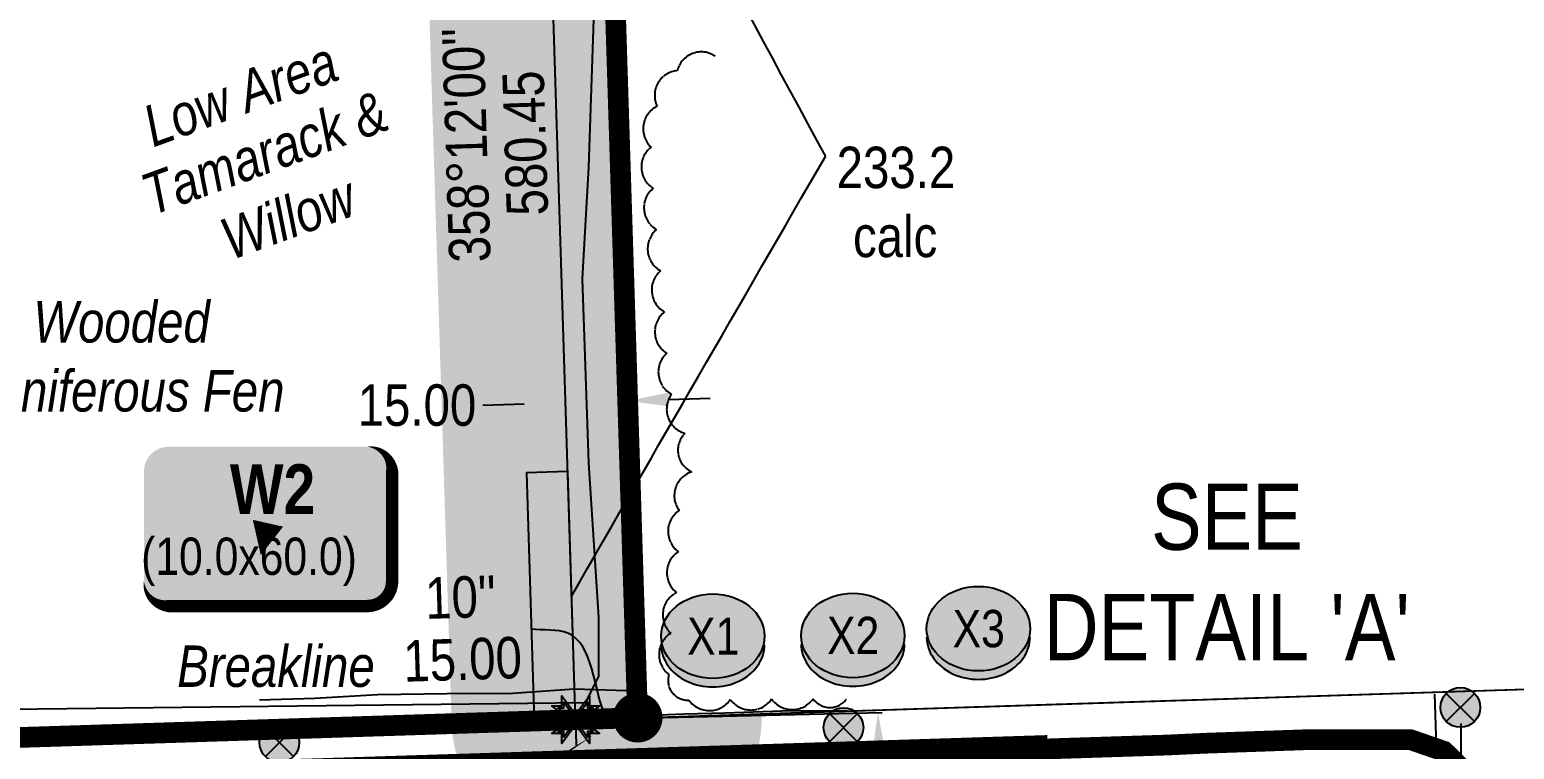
# Model space of a CAD drawing. Extents: x 646539 to 650487, y 5835910 to 5840542.
# Drawn here: x 647865.5 to 648224.2, y 5837705.5 to 5837879.3 of the extents above; entities that cross this region are included whole.
import ezdxf
from ezdxf.enums import TextEntityAlignment as Align

# ---------------------------------------------------------------- set-up
doc = ezdxf.new("R2010")
doc.units = 0
doc.header["$LTSCALE"] = 5
doc.header["$PDSIZE"] = 0.5
for name, pattern in [('0', [1, 1, 0]), ('CENTERLINEX3', [5, 2.5, -1, 0.5, -1]), ('foc-QUARTERLINE', [33, 25, -3, 2, -3]), ('foc-TRAV', [1.875, 1.25, -0.625]), ('POWERLINE5', [7.8, 2.4, -0.6, 0.6, -0.6, 0.6, -0.6, 2.4])]:
    doc.linetypes.add(name, pattern=pattern)
doc.layers.get('Defpoints').update_dxf_attribs({"color": 9})
for name, color, linetype in [('AS-FENCE', 48, 'foc-FENCE'), ('AS-POWER', 104, 'foc-POWER'), ('AS-POWER-EXISTING', 72, 'POWERLINE5'), ('AS-POWER-EXISTING-PP', 72, 'Continuous'), ('AS-POWER-T', 104, 'Continuous'), ('AS-ROADS', 254, 'Continuous'), ('AS-SYMBOL', 7, 'Continuous'), ('DETAIL-T', 7, 'Continuous'), ('L-BD', 7, 'Continuous'), ('L-MON', 1, 'Continuous'), ('L-QSEC', 8, 'foc-QUARTERLINE'), ('L-SEC', 7, 'Continuous'), ('P-BUFFER-H 30m', 51, 'Continuous'), ('P-CROSSINGS', 250, 'Continuous'), ('P-IOP1', 10, 'Continuous'), ('P-IOP1-H', 21, 'Continuous'), ('P-LTO', 14, 'Continuous'), ('P-PROPOSED', 10, 'Continuous'), ('P-PROPOSED-H', 21, 'Continuous'), ('P-TEMP-BLOCKS', 250, 'Continuous'), ('P-TEMP-H', 41, 'Continuous'), ('P-TEMP-NO CUT-T', 143, 'Continuous'), ('P-TEMP_WORKSPACE', 46, 'Continuous'), ('P-TRAV', 4, 'foc-TRAV'), ('P-TXT', 4, 'Continuous'), ('T-BUSH', 110, '0'), ('T-BUSH-T', 110, 'Continuous'), ('T-SLOPE', 48, 'Continuous'), ('WETLAND', 143, 'Continuous'), ('WETLAND-T', 146, 'Continuous')]:
    doc.layers.add(name, color=color, linetype=linetype)
doc.layers.add('AS-TRAPPER BOUNDARY', color=7, linetype='CENTERLINEX3', true_color=0xb85c00, transparency=0.6)
for name, color, linetype, lineweight in [('C-AR-T', 13, 'Continuous', 9), ('T-TEXT', 48, 'Continuous', 18), ('T-TIE-T', 201, 'Continuous', 18)]:
    doc.layers.add(name, color=color, linetype=linetype, lineweight=lineweight)
doc.styles.add('80', font='ARIALN.TTF', dxfattribs={"height": 10})
doc.styles.add('80CG', font='ARIALN.TTF', dxfattribs={"height": 10})
doc.styles.add('80L', font='ARIALN.TTF', dxfattribs={"height": 10})
doc.styles.add('80LS', font='ARIALNI.TTF', dxfattribs={"height": 10})
doc.styles.add('BOLD', font='ARIALNB.TTF')
doc.styles.add('Crossing', font='ARIALN.TTF', dxfattribs={"height": 10})
doc.styles.add('foc-LtypeFont', font='ARIALN.TTF', dxfattribs={"height": 7.35})
doc.linetypes.add('foc-FENCE', pattern='A,10,-1,["X",foc-LtypeFont,S=0.2,R=0,X=-0.625,Y=-0.75],-1.24', length=12.24)
doc.linetypes.add('foc-POWER', pattern='A,6,-1,["P",foc-LtypeFont,S=0.2,R=0,X=-0.625,Y=-0.75],-1.24,4', length=12.24)
doc.linetypes.add('foc-POWER-NOLINE', pattern='A,0,-4,["P",foc-LtypeFont,S=0.2,R=0,X=-0.625,Y=-0.75],-8.24', length=12.24)
doc.dimstyles.new('Compass 5 000', dxfattribs={"dimscale": 5, "dimtxt": 9, "dimasz": 2, "dimexe": 0.2, "dimexo": 0.0625, "dimgap": 0.5, "dimtad": 0, "dimtih": 1, "dimtoh": 1, "dimzin": 0, "dimdsep": 46, "dimtxsty": '80CG', "dimcen": 0.1, "dimse1": 1, "dimse2": 1, "dimclrd": 256, "dimclrt": 256, "dimaunit": 1, "dimadec": 4, "dimazin": 0, "dimtfac": 0.06, "dimtofl": 0, "dimtmove": 0, "dimatfit": 1, "dimfxl": 0.2, "dimtolj": 1, "dimtzin": 0, "dimlwd": -1, "dimarcsym": 0})

# ---------------------------------------------------------------- blocks, each defined once
blk = doc.blocks.new('*D54')
at = {"layer": 'C-AR-T', "transparency": 16777216}
for p, q in [((648197.24, 5837650.22), (648187.24, 5837649.9)), ((648237.34, 5837651.49), (648247.34, 5837651.81))]:
    blk.add_line(p, q, dxfattribs=at)
for points in [[(648237.29, 5837653.16), (648237.4, 5837649.82), (648227.35, 5837651.17)], [(648197.19, 5837651.88), (648197.29, 5837648.55), (648207.23, 5837650.53)]]:
    blk.add_solid(points, dxfattribs=at)
at = {"layer": 'Defpoints', "color": 0, "transparency": 16777216}
for p in [(648207.23, 5837650.53), (648207.38, 5837646.07), (648227.49, 5837646.71)]:
    blk.add_point(p, dxfattribs=at)
at = {"layer": 'C-AR-T', "transparency": 16777216, "insert": (648139.91, 5837649.9), "char_height": 10, "attachment_point": 5, "style": '80CG', "bg_fill": 3, "box_fill_scale": 1.1, "bg_fill_color": 256, "bg_fill_true_color": 13158600, "bg_fill_transparency": 0}
blk.add_mtext('\\A1;Obsidian\\P20.12 A/R\\PROE 4426\\P(To be Cancelled)', dxfattribs=at)
blk = doc.blocks.new('DYN_ANCHOR_STAKED')
at = {"color": 210}
blk.add_line((-1.1, 0), (1.1, 0), dxfattribs=at)
at = {"layer": 'AS-SYMBOL', "color": 210, "flags": 128}
blk.add_lwpolyline([(0, 4.125), (0, 0)], dxfattribs=at)
blk = doc.blocks.new('fdia')
at = {"color": 255, "const_width": 1}
blk.add_lwpolyline([(-0.5, 0, 1), (0.5, 0, 1)], format="xyb", close=True, dxfattribs=at)
blk = doc.blocks.new('Fdiaa')
blk.add_blockref('fdia', (0, 0))
blk = doc.blocks.new('fdib')
at = {"color": 1, "const_width": 1.6}
blk.add_lwpolyline([(-0.4, 0, 1), (0.4, 0, 1)], format="xyb", close=True, dxfattribs=at)
at = {"color": 1}
blk.add_circle((0, 0), 0.8, dxfattribs=at)
blk = doc.blocks.new('Fdibb')
blk.add_blockref('fdib', (0, 0))
blk = doc.blocks.new('fdicc')
for name in ['Fdibb', 'Fdiaa']:
    blk.add_blockref(name, (0, 0))
blk = doc.blocks.new('FDI')
blk.add_blockref('fdicc', (0, 0))
blk = doc.blocks.new('*D57')
at = {"layer": 'Defpoints', "color": 0, "transparency": 16777216}
for p in [(647993.87, 5837824.79), (648008.82, 5837825.26), (647994.99, 5837789.15)]:
    blk.add_point(p, dxfattribs=at)
at = {"layer": 'P-TXT', "transparency": 16777216}
for p, q in [((647985, 5837788.84), (647975, 5837788.52)), ((648019.93, 5837789.93), (648029.93, 5837790.25))]:
    blk.add_line(p, q, dxfattribs=at)
for points in [[(647984.94, 5837790.5), (647985.05, 5837787.17), (647994.99, 5837789.15)], [(648019.88, 5837791.6), (648019.99, 5837788.27), (648009.94, 5837789.62)]]:
    blk.add_solid(points, dxfattribs=at)
at = {"layer": 'P-TXT', "transparency": 16777216, "insert": (647959.06, 5837788.52), "char_height": 10, "attachment_point": 5, "style": '80CG'}
blk.add_mtext('\\A1;15.00', dxfattribs=at)
blk = doc.blocks.new('xing2')
h = blk.add_hatch(color=50)
h.dxf.hatch_style = 1
edge = h.paths.add_edge_path()
edge.add_ellipse((0, 0), major_axis=(-12.5, 0), ratio=0.816297, start_angle=0, end_angle=360)
h = blk.add_hatch(color=250)
h.dxf.hatch_style = 1
edge = h.paths.add_edge_path()
edge.add_ellipse((0, -2.05), major_axis=(-12.5, 0), ratio=0.816297, start_angle=0, end_angle=180)
edge.add_line((12.5, -2.05), (12.5, 0))
edge.add_ellipse((0, 0), major_axis=(-12.5, 0), ratio=0.816297, start_angle=0, end_angle=180, ccw=False)
edge.add_line((-12.5, 0), (-12.5, -2.05))
at = {"color": 250}
blk.add_ellipse((0, 0), major_axis=(-12.5, 0), ratio=0.816297, dxfattribs=at)
blk.add_ellipse((0, -2.05), major_axis=(-12.5, 0), ratio=0.816297, start_param=0, end_param=3.141593, dxfattribs=at)
at = {"color": 250, "style": 'Crossing'}
blk.add_attdef('CROSSING', text='', height=9, dxfattribs=at).set_placement((0.09, 0.02), align=Align.MIDDLE_CENTER)
at = {"color": 250, "style": 'Crossing', "flags": 1}
for tag, p in [('OWNER', (0.09, -12.49)), ('DESCRIPTION', (0.09, -25.77)), ('LOCATION', (0.09, -39.3)), ('DWG_REF', (0.09, -52.84))]:
    blk.add_attdef(tag, text='', height=9, dxfattribs=at).set_placement(p, align=Align.MIDDLE_CENTER)
blk = doc.blocks.new('TEMP')
h = blk.add_hatch(color=255)
h.dxf.hatch_style = 1
h.paths.add_polyline_path([(0, 0.251), (-0.666, 1.152), (-0.666, 0.666), (-1.152, 0.666), (-0.251, 0), (-1.152, -0.666), (-0.666, -0.666), (-0.666, -1.152), (0, -0.251), (0.666, -1.152), (0.666, -0.666), (1.152, -0.666), (0.251, 0), (1.152, 0.666), (0.666, 0.666), (0.666, 1.152)])
h.paths.add_polyline_path([(0.566, 0.849), (0.566, 0.566), (0.849, 0.566), (0.083, 0), (0.849, -0.566), (0.566, -0.566), (0.566, -0.849), (0, -0.083), (-0.566, -0.849), (-0.566, -0.566), (-0.849, -0.566), (-0.083, 0), (-0.849, 0.566), (-0.566, 0.566), (-0.566, 0.849), (0, 0.083)], flags=16)
h = blk.add_hatch(color=1)
h.dxf.hatch_style = 1
h.paths.add_polyline_path([(0, 0.083), (-0.566, 0.849), (-0.566, 0.566), (-0.849, 0.566), (-0.083, 0), (-0.849, -0.566), (-0.566, -0.566), (-0.566, -0.849), (0, -0.083), (0.566, -0.849), (0.566, -0.566), (0.849, -0.566), (0.083, 0), (0.849, 0.566), (0.566, 0.566), (0.566, 0.849)])
at = {"color": 1}
for p, q in [((-0.083, 0), (0.083, 0)), ((0, 0.083), (0, -0.083))]:
    blk.add_line(p, q, dxfattribs=at)
at = {"color": 255, "flags": 128}
blk.add_lwpolyline([(-0.251, 0), (-1.152, 0.666), (-0.666, 0.666), (-0.666, 1.152), (0, 0.251), (0.666, 1.152), (0.666, 0.666), (1.152, 0.666), (0.251, 0), (1.152, -0.666), (0.666, -0.666), (0.666, -1.152), (0, -0.251), (-0.666, -1.152), (-0.666, -0.666), (-1.152, -0.666)], close=True, dxfattribs=at)
at = {"color": 1, "flags": 128}
blk.add_lwpolyline([(-0.083, 0), (-0.849, 0.566), (-0.566, 0.566), (-0.566, 0.849), (0, 0.083), (0.566, 0.849), (0.566, 0.566), (0.849, 0.566), (0.083, 0), (0.849, -0.566), (0.566, -0.566), (0.566, -0.849), (0, -0.083), (-0.566, -0.849), (-0.566, -0.566), (-0.849, -0.566)], close=True, dxfattribs=at)
blk = doc.blocks.new('*D78')
at = {"layer": 'Defpoints', "color": 0, "transparency": 16777216}
for p in [(647997.41, 5837712.62), (648073.67, 5837574.23), (648000.61, 5837572.56)]:
    blk.add_point(p, dxfattribs=at)
at = {"layer": 'P-TEMP-NO CUT-T', "color": 0, "lineweight": -2, "transparency": 16777216}
for p, q in [((647997.72, 5837712.63), (648071.47, 5837714.31)), ((648000.92, 5837572.57), (648074.67, 5837574.25))]:
    blk.add_line(p, q, dxfattribs=at)
at = {"layer": 'P-TEMP-NO CUT-T', "transparency": 16777216}
for p, q in [((648070.7, 5837704.29), (648072.16, 5837640.53)), ((648073.44, 5837584.23), (648072.98, 5837604.53))]:
    blk.add_line(p, q, dxfattribs=at)
for points in [[(648072.37, 5837704.33), (648069.04, 5837704.25), (648070.47, 5837714.29)], [(648075.11, 5837584.27), (648071.78, 5837584.19), (648073.67, 5837574.23)]]:
    blk.add_solid(points, dxfattribs=at)
at = {"layer": 'P-TEMP-NO CUT-T', "transparency": 16777216, "insert": (648072.57, 5837622.53), "char_height": 10, "attachment_point": 5, "rotation": 90, "style": '80CG', "bg_fill": 3, "box_fill_scale": 1.1, "bg_fill_color": 256, "bg_fill_true_color": 13158600, "bg_fill_transparency": 0}
blk.add_mtext('\\A1;BORE\\P140.2', dxfattribs=at)
blk = doc.blocks.new('*U60')
at = {"true_color": 0xff8aff}
h = blk.add_hatch(color=211, dxfattribs=at)
edge = h.paths.add_edge_path()
edge.add_line((-24, -20), (24, -20))
edge.add_arc((24, -14), 6, 270, 360)
edge.add_line((30, -14), (30, 12.5))
edge.add_arc((24, 12.5), 6, 0, 90)
edge.add_line((24, 18.5), (-24, 18.5))
edge.add_arc((-24, 12.5), 6, 90, 180)
edge.add_line((-30, 12.5), (-30, -14))
edge.add_arc((-24, -14), 6, 180, 270)
at = {"color": 250, "flags": 128}
blk.add_lwpolyline([(-24, -20, 3, 3, 0), (24, -20, 3, 3, 0.414214), (30, -14, 3, 3, 0), (30, 12.5, 3, 0, 0.414214), (24, 18.5, 0, 0, 0), (-24, 18.5, 0, 0, 0.414214), (-30, 12.5, 0, 0, 0), (-30, -14, 0, 3, 0.414214)], format="xyseb", close=True, dxfattribs=at)
at = {"flags": 128}
blk.add_lwpolyline([(-1.74, -7.7, 0, 7.5, 0), (0, 0, 0, 0, 0)], format="xyseb", dxfattribs=at)
at = {"color": 250}
for tag, p, height, style in [('TEMP_AREA_W1_001', (-9.21, 2.24), 12, 'BOLD'), ('ENTER_TEXT_001', (-30.66, -12.47), 9, '80')]:
    blk.add_attdef(tag, p, '', height=height, dxfattribs=dict(at, style=style))
blk = doc.blocks.new('POWERPOLE')
h = blk.add_hatch(color=255)
edge = h.paths.add_edge_path()
edge.add_arc((0, 0), 0.96, 0, 360)
at = {"linetype": 'Continuous'}
for p, q in [((0.679, -0.679), (-0.679, 0.679)), ((-0.679, -0.679), (0.679, 0.679))]:
    blk.add_line(p, q, dxfattribs=at)
blk.add_circle((0, 0), 0.96, dxfattribs=at)
blk = doc.blocks.new('*U83')
h = blk.add_hatch(color=255)
edge = h.paths.add_edge_path()
edge.add_line((-49, -28.5), (49, -28.5))
edge.add_arc((49, -22.5), 6, 270, 360)
edge.add_line((55, -22.5), (55, 21))
edge.add_arc((49, 21), 6, 0, 90)
edge.add_line((49, 27), (-49, 27))
edge.add_arc((-49, 21), 6, 90, 180)
edge.add_line((-55, 21), (-55, -22.5))
edge.add_arc((-49, -22.5), 6, 180, 270)
at = {"color": 104, "flags": 128}
blk.add_lwpolyline([(97.68, 63.7, 0, 7.5, 0), (0, 0, 0, 0, 0)], format="xyseb", dxfattribs=at)
blk.add_lwpolyline([(-49, -28.5, 3, 3, 0), (49, -28.5, 3, 3, 0.414214), (55, -22.5, 3, 3, 0), (55, 21, 3, 0, 0.414214), (49, 27, 0, 0, 0), (-49, 27, 0, 0, 0.414214), (-55, 21, 0, 0, 0), (-55, -22.5, 0, 3, 0.414214)], format="xyseb", close=True, dxfattribs=at)
at = {"color": 104, "style": '80'}
blk.add_attdef('ENTER_TEXT_001', (-26.85, -4.92), '', height=10, dxfattribs=at)

msp = doc.modelspace()

# ---------------------------------------------------------------- hatches: boundary and pattern name
at = {"layer": 'P-BUFFER-H 30m'}
h = msp.add_hatch(color=256, dxfattribs=at)
h.dxf.hatch_style = 1
h.paths.add_polyline_path([(647979.181, 5838292.617), (647994.16, 5838293.088), (647993.218, 5838323.064), (647978.239, 5838322.593, 0.4142136), (647949.205, 5838291.675), (647967.434, 5837711.676, 0.0845504), (647969.436, 5837701.806, 0.0867278), (647967.891, 5837691.596), (647971.228, 5837545.49, 0.1806815), (647979.021, 5837526), (647999.916, 5837503.017), (648004.499, 5837330.63, 0.0375997), (648004.956, 5837326.149), (648078.026, 5836917.429, 0.0936639), (648081.989, 5836907.019), (648122.234, 5836841.446), (648125.124, 5836740.626), (648107.503, 5836687.461, 0.0873958), (648105.992, 5836677.166), (648107.193, 5836635.269, 0.4141139), (648138.021, 5836606.148), (648182.951, 5836607.421, 0.4142136), (648212.081, 5836638.249), (648211.656, 5836653.239, 0.376299), (648184.756, 5836682.223), (648198.788, 5836724.559, 0.0873958), (648200.298, 5836734.853), (648196.838, 5836855.601, 0.1312005), (648192.42, 5836870.43), (648150.428, 5836938.847), (648079.357, 5837336.159), (648076.854, 5837430.285), (648170.399, 5837432.852, 0.4142136), (648199.556, 5837463.655), (648199.145, 5837478.645, 0.4142136), (648168.342, 5837507.802), (648074.861, 5837505.237), (648074.423, 5837521.713, 0.1797151), (648066.634, 5837541.091), (648045.804, 5837564.003), (648042.847, 5837693.429, 0.0867948), (648040.835, 5837703.566, 0.0890866), (648042.375, 5837714.057), (648012.399, 5837713.099), (647997.411, 5837712.618)])
h.paths.add_polyline_path([(647997.875, 5837692.281), (648012.864, 5837692.745), (648016.076, 5837552.118), (648044.443, 5837520.916), (648045.678, 5837474.433), (648169.165, 5837477.822), (648169.576, 5837462.832), (648046.077, 5837459.443), (648049.436, 5837333.103), (648121.903, 5836927.988), (648166.859, 5836854.742), (648170.319, 5836733.994), (648151.037, 5836675.815), (648151.732, 5836651.542), (648181.677, 5836652.39), (648182.102, 5836637.4), (648137.172, 5836636.128), (648135.971, 5836678.025), (648155.254, 5836736.205), (648151.984, 5836850.31), (648107.55, 5836922.707), (648034.48, 5837331.427), (648029.6, 5837514.95), (648001.212, 5837546.175)], flags=16)
at = {"layer": 'P-IOP1-H'}
h = msp.add_hatch(color=256, dxfattribs=at)
h.dxf.hatch_style = 1
h.paths.add_polyline_path([(647979.181, 5838292.617), (647994.17, 5838293.088), (648012.399, 5837713.099), (647997.411, 5837712.618)])
at = {"layer": 'P-PROPOSED-H'}
h = msp.add_hatch(color=256, dxfattribs=at)
h.dxf.hatch_style = 1
h.paths.add_polyline_path([(647979.181, 5838292.617), (647994.17, 5838293.088), (648012.399, 5837713.099), (647997.411, 5837712.618)])
at = {"layer": 'P-TEMP-H'}
h = msp.add_hatch(color=256, dxfattribs=at)
h.dxf.hatch_style = 1
h.paths.add_polyline_path([(647990.088, 5837945.619), (647980.095, 5837945.305), (647978.211, 5838005.258), (647988.203, 5838005.572)])
h.paths.add_polyline_path([(647995.527, 5837772.572), (647985.534, 5837772.257), (647987.419, 5837712.298), (647997.411, 5837712.618)])

# ---------------------------------------------------------------- linework, layer by layer
at = {"layer": 'AS-FENCE', "flags": 128}
for points in [[(648012.253, 5837719.544), (648012.67, 5837713.975), (648012.093, 5837731.136), (648011.314, 5837753.442), (648009.801, 5837789.058), (648009.268, 5837814.074), (648008.017, 5837845.268), (648007.15, 5837890.735), (648006.576, 5837904.165), (648005.905, 5837931.263), (648004.96, 5837956.837), (648004.37, 5837989.064), (648002.967, 5838024.396), (648001.76, 5838061.757)], [(648062.904, 5837714.74), (648047.17, 5837714.651), (648033.551, 5837714.22), (648023.636, 5837713.932), (648013.482, 5837713.576), (648010.988, 5837713.266), (647994.528, 5837712.695), (647982.45, 5837712.125), (647958.288, 5837711.147), (647939.13, 5837710.597), (647924.749, 5837710.077)]]:
    msp.add_lwpolyline(points, dxfattribs=at)
at = {"layer": 'AS-POWER', "linetype": 'foc-POWER-NOLINE', "flags": 128}
for points in [[(647028.471, 5837681.791), (647146.789, 5837685.43), (648012.384, 5837713.09), (648111.155, 5837716.246), (648506.577, 5837728.882)], [(648210.649, 5837542.95), (648205.068, 5837718.763)]]:
    msp.add_lwpolyline(points, dxfattribs=at)
at = {"layer": 'AS-ROADS', "flags": 128}
for points, const_width in [([(648216.686, 5837501.996), (648218.131, 5837532.372), (648218.692, 5837542.94), (648219.537, 5837556.592), (648219.538, 5837584.145), (648219.352, 5837615.534), (648218.496, 5837649.29), (648218.284, 5837684.501), (648216.681, 5837695.749), (648207.238, 5837704.989), (648199.185, 5837707.78), (648174.738, 5837707.803), (648149.638, 5837706.926), (648140.316, 5837706.487), (648113.596, 5837705.625), (648083.784, 5837704.588), (648049.284, 5837703.791), (648010.959, 5837702.832), (647983.292, 5837702.048), (647951.526, 5837701.091), (647923.846, 5837700.509)], 4.999), ([(647080.883, 5837673.107), (648111.478, 5837705.893)], 5.998)]:
    msp.add_lwpolyline(points, dxfattribs=dict(at, const_width=const_width))
at = {"layer": 'AS-TRAPPER BOUNDARY', "color": 52, "true_color": 0xbadd22, "const_width": 4.999, "flags": 128}
msp.add_lwpolyline([(647299.342, 5838260.748), (647427.629, 5838262.069), (647427.002, 5838322.989), (647993.026, 5838329.178), (648012.384, 5837713.09), (647166.897, 5837686.073), (647159.686, 5838319.83), (647298.641, 5838321.414), (647298.782, 5838309.065), (647299.342, 5838260.748)], close=True, dxfattribs=at)
at = {"layer": 'L-QSEC'}
msp.add_line((648012.384, 5837713.09), (647984.697, 5838594.244), dxfattribs=at)
at = {"layer": 'L-SEC'}
for p, q in [((648012.399, 5837713.099), (648506.577, 5837728.885)), ((647166.897, 5837686.073), (648012.384, 5837713.09))]:
    msp.add_line(p, q, dxfattribs=at)
at = {"layer": 'P-TRAV', "flags": 128}
msp.add_lwpolyline([(647997.411, 5837712.618), (647997.875, 5837692.281)], dxfattribs=at)
at = {"layer": 'T-BUSH', "flags": 128}
msp.add_lwpolyline([(648031.145, 5837872.844, 0.5205671), (648021.965, 5837869.379, 0.5205671), (648017.086, 5837860.79, 0.5205671), (648015.634, 5837850.899, 0.5205671), (648016.144, 5837840.941, 0.5205671), (648016.916, 5837830.974, 0.5205671), (648017.929, 5837821.029, 0.5205671), (648018.885, 5837811.084, 0.5205671), (648019.417, 5837801.102, 0.5205671), (648020.575, 5837791.225, 0.5205671), (648023.805, 5837781.764, 0.5205671), (648025.469, 5837772.448, 0.5205671), (648022.452, 5837763.148, 0.5205671), (648022.233, 5837753.165, 0.5205671), (648021.795, 5837743.343, 0.5205671), (648020.37, 5837733.51, 0.5205671), (648019.943, 5837723.522, 0.5205671), (648024.786, 5837717.314, 0.5205671), (648034.781, 5837717.493, 0.5205671), (648044.778, 5837717.611, 0.5205671), (648054.775, 5837717.661, 0.5205671), (648062.921, 5837717.686, 0.5205671)], format="xyb", dxfattribs=at)
at = {"layer": 'T-SLOPE', "flags": 128}
msp.add_lwpolyline([(647920.983, 5837717.431), (647934.361, 5837717.823), (647949.492, 5837718.678), (647966.376, 5837718.944), (647982.218, 5837719.012), (647997.025, 5837720.026), (648012.257, 5837719.542), (648012.096, 5837731.138), (648011.309, 5837753.448), (648009.796, 5837789.062), (648009.265, 5837814.084), (648008.017, 5837845.276), (648007.141, 5837890.733), (648006.568, 5837904.17), (648005.914, 5837931.261), (648004.964, 5837956.841), (648004.369, 5837989.069), (648002.961, 5838024.389), (648001.764, 5838061.763), (648001.549, 5838066.93)], dxfattribs=at)
at = {"layer": 'WETLAND'}
msp.add_lwpolyline([(648002.127, 5837893.701), (648000.54, 5837846.076), (647998.952, 5837819.088), (648000.54, 5837774.638), (648002.921, 5837737.332), (648002.921, 5837723.044), (647999.746, 5837716.694), (647728.283, 5837713.519), (647729.077, 5837724.632), (647725.168, 5837737.401)], dxfattribs=at)

# ---------------------------------------------------------------- block references
at = {"layer": 'AS-POWER-EXISTING', "xscale": 4.999999999999995, "yscale": 4.999999999999995, "zscale": 4.999999999999995}
msp.add_blockref('POWERPOLE', (647925.81, 5837707.081), dxfattribs=at)
at = {"layer": 'P-CROSSINGS', "color": 3, "xscale": 0.9997111, "yscale": 0.9997111, "zscale": 0.9997111}
for p, values in [((648030.565, 5837732.769), {'CROSSING': 'X1'}), ((648064.389, 5837732.939), {'CROSSING': 'X2'}), ((648094.731, 5837734.594), {'CROSSING': 'X3'})]:
    msp.add_blockref('xing2', p, dxfattribs=at).add_auto_attribs(values)
at = {"layer": 'P-TEMP-BLOCKS', "color": 3, "xscale": 0.9997111, "yscale": 0.9997111, "zscale": 0.9997111}
msp.add_blockref('*U60', (647923.055, 5837760.052), dxfattribs=at).add_auto_attribs({'TEMP_AREA_W1_001': 'W2', 'ENTER_TEXT_001': '(10.0x60.0)'})

# ---------------------------------------------------------------- texts
at = {"layer": 'DETAIL-T', "color": 3, "insert": (648154.797, 5837748.309), "char_height": 15.9954, "width": 96.92978, "attachment_point": 5, "style": '80CG'}
msp.add_mtext("SEE\\PDETAIL 'A'", dxfattribs=at)
at = {"layer": 'L-BD', "color": 2, "style": '80L'}
for s, height, p in [("358°12'00''", 9.99711, (647970.972, 5837851.403)), ('580.45', 9.9971, (647985.211, 5837851.85))]:
    msp.add_text(s, height=height, rotation=91.8002, dxfattribs=at).set_placement(p, align=Align.MIDDLE)
at = {"layer": 'L-BD', "color": 3, "style": '80L'}
for s, p in [("10''", (647969.599, 5837742.208)), ('15.00', (647970.079, 5837727.22))]:
    msp.add_text(s, height=9.9971, rotation=1.8369, dxfattribs=at).set_placement(p, align=Align.MIDDLE)
at = {"layer": 'T-BUSH-T', "insert": (647920.493, 5837854.218), "char_height": 9.99711, "width": 65.38806, "attachment_point": 2, "rotation": 20, "style": '80LS'}
msp.add_mtext('Tamarack & Willow', dxfattribs=at)
at = {"layer": 'T-TEXT', "style": '80LS'}
msp.add_text('Low Area', height=9.9971, rotation=20, dxfattribs=at).set_placement((647916.338, 5837863.762), align=Align.MIDDLE_CENTER)
at = {"layer": 'T-TEXT', "insert": (647901.115, 5837730.53), "char_height": 9.99711, "attachment_point": 1, "style": '80L'}
msp.add_mtext_dynamic_manual_height_columns('{\\fArial Narrow|b0|i1|c0|p34;Breakline}', width=9.57483, gutter_width=50, heights=[0], dxfattribs=at)
at = {"layer": 'T-TIE-T', "insert": (648059.646, 5837850.991), "char_height": 9.99711, "attachment_point": 1, "style": '80L'}
msp.add_mtext_dynamic_manual_height_columns('\\pi0.83427;233.2 \\P\\pi4.7929;calc', width=29.40267, gutter_width=50, heights=[0], dxfattribs=at)
at = {"layer": 'WETLAND-T', "insert": (647841.737, 5837813.706), "char_height": 10, "attachment_point": 1, "style": '80L'}
msp.add_mtext_dynamic_manual_height_columns('\\pi24.604;{\\fArial Narrow|b0|i1|c0|p34;Wooded \\P\\pi6.9979;Coniferous Fen}', width=91.00116, gutter_width=50, heights=[0], dxfattribs=at)

# ---------------------------------------------------------------- dimensions: what is measured, and where the dimension line sits
at = {"layer": 'P-TXT', "color": 3}
dim = msp.add_aligned_dim(p1=(648008.819, 5837825.26), p2=(647993.871, 5837824.791), distance=35.658, text='15.00', dimstyle='Compass 5 000', dxfattribs=at)
dim.commit()
dim.dimension.update_dxf_attribs({"geometry": '*D57', "text_midpoint": (647959.063, 5837788.522)})

# ---------------------------------------------------------------- leaders
at = {"layer": 'T-TIE-T', "path_type": 1}
for points in [[(647989.145, 5837975.595), (648057.753, 5837848.63)], [(647996.469, 5837742.595), (648057.753, 5837848.63)]]:
    msp.add_leader(points, dimstyle='Compass 5 000', override={"dimgap": 0.5, "dimtad": 0}, dxfattribs=at)

# ---------------------------------------------------------------- next in the draw order: dimensions: what is measured, and where the dimension line sits
at = {"layer": 'C-AR-T'}
dim = msp.add_linear_dim(base=(648207.235, 5837650.535), p1=(648227.489, 5837646.711), p2=(648207.376, 5837646.073), angle=181.81808, text='Obsidian\\P20.12 A/R\\PROE 4426\\P(To be Cancelled)', dimstyle='Compass 5 000', override={"dimtfill": 1}, dxfattribs=at)
dim.commit()
dim.dimension.update_dxf_attribs({"geometry": '*D54', "text_midpoint": (648139.912, 5837649.9), "dimtype": 161})
at = {"layer": 'P-TEMP-NO CUT-T'}
dim = msp.add_linear_dim(base=(648073.672, 5837574.231), p1=(647997.411, 5837712.618), p2=(648000.609, 5837572.562), angle=271.30817, text='BORE\\P140.2', dimstyle='Compass 5 000', override={"dimse1": 0, "dimse2": 0, "dimtfill": 1}, dxfattribs=at)
dim.commit()
dim.dimension.update_dxf_attribs({"geometry": '*D78', "text_midpoint": (648072.569, 5837622.529), "dimtype": 161, "text_rotation": 90})

# ---------------------------------------------------------------- next in the draw order: linework, layer by layer
at = {"layer": 'L-BD', "color": 3, "flags": 128}
msp.add_lwpolyline([(647997.407, 5837712.757), (647997.41, 5837712.618)], dxfattribs=at)
at = {"layer": 'P-IOP1', "flags": 128}
msp.add_lwpolyline([(647979.181, 5838292.617), (647994.17, 5838293.088), (648012.399, 5837713.099), (647997.411, 5837712.618)], close=True, dxfattribs=at)
at = {"layer": 'P-LTO', "flags": 128}
msp.add_lwpolyline([(647979.181, 5838292.617), (647994.17, 5838293.088), (648012.399, 5837713.099), (647997.411, 5837712.618)], close=True, dxfattribs=at)
at = {"layer": 'P-PROPOSED', "flags": 128}
msp.add_lwpolyline([(647979.181, 5838292.617), (647994.17, 5838293.088), (648012.399, 5837713.099), (647997.411, 5837712.618)], close=True, dxfattribs=at)
at = {"layer": 'P-TEMP_WORKSPACE', "flags": 128}
msp.add_lwpolyline([(647995.527, 5837772.572), (647985.534, 5837772.257), (647987.419, 5837712.298), (647997.411, 5837712.618)], close=True, dxfattribs=at)

# ---------------------------------------------------------------- next in the draw order: block references
at = {"xscale": 4.999999999999883, "yscale": 4.999999999999883, "zscale": 4.999999999999883}
msp.add_blockref('DYN_ANCHOR_STAKED', (648211.309, 5837691.038), dxfattribs=at)
at = {"layer": 'AS-POWER-EXISTING', "xscale": 4.999999999999995, "yscale": 4.999999999999995, "zscale": 4.999999999999995}
msp.add_blockref('POWERPOLE', (648062.134, 5837710.696), dxfattribs=at)
at = {"layer": 'AS-POWER-EXISTING-PP', "xscale": 4.999999999999968, "yscale": 4.999999999999968, "zscale": 4.999999999999968}
msp.add_blockref('POWERPOLE', (648211.214, 5837715.569), dxfattribs=at)
at = {"layer": 'AS-POWER-T'}
ref = msp.add_blockref('*U83', (647903.956, 5837645.148), dxfattribs=dict(at, xscale=0.9997111, yscale=0.9997111, zscale=0.9997111))
ref.add_attrib('ENTER_TEXT_001', "Fortis 3-Wire 'X3'", (647860.2, 5837657.053), dxfattribs={"layer": '0', "color": 104, "height": 9.99711, "style": '80'})
ref.add_attrib('ENTER_TEXT_002', 'O/H Power Line', (647863.497, 5837640.214), dxfattribs={"layer": '0', "color": 104, "height": 9.99711, "style": '80'})
ref.add_attrib('ENTER_TEXT_003', 'H.O.W. = 14.0m', (647862.669, 5837623.375), dxfattribs={"layer": '0', "color": 104, "height": 9.99711, "style": '80'})
at = {"layer": 'L-MON'}
for name, p, xscale, yscale, zscale in [('TEMP', (647997.411, 5837712.612), 4.999999999999923, 4.999999999999923, 4.999999999999923), ('FDI', (648012.399, 5837713.097), 4.998555499999915, 4.998555499999915, 4.998555499999915)]:
    msp.add_blockref(name, p, dxfattribs=dict(at, xscale=xscale, yscale=yscale, zscale=zscale))

# ---------------------------------------------------------------- next in the draw order: leaders
at = {"layer": 'L-BD', "color": 3, "path_type": 1}
msp.add_leader([(648004.749, 5837713.092), (647995.524, 5837733.495), (647986.544, 5837734.474)], dimstyle='Compass 5 000', override={"dimgap": 0.5, "dimtad": 0}, dxfattribs=at)

doc.saveas('drawing.dxf')
